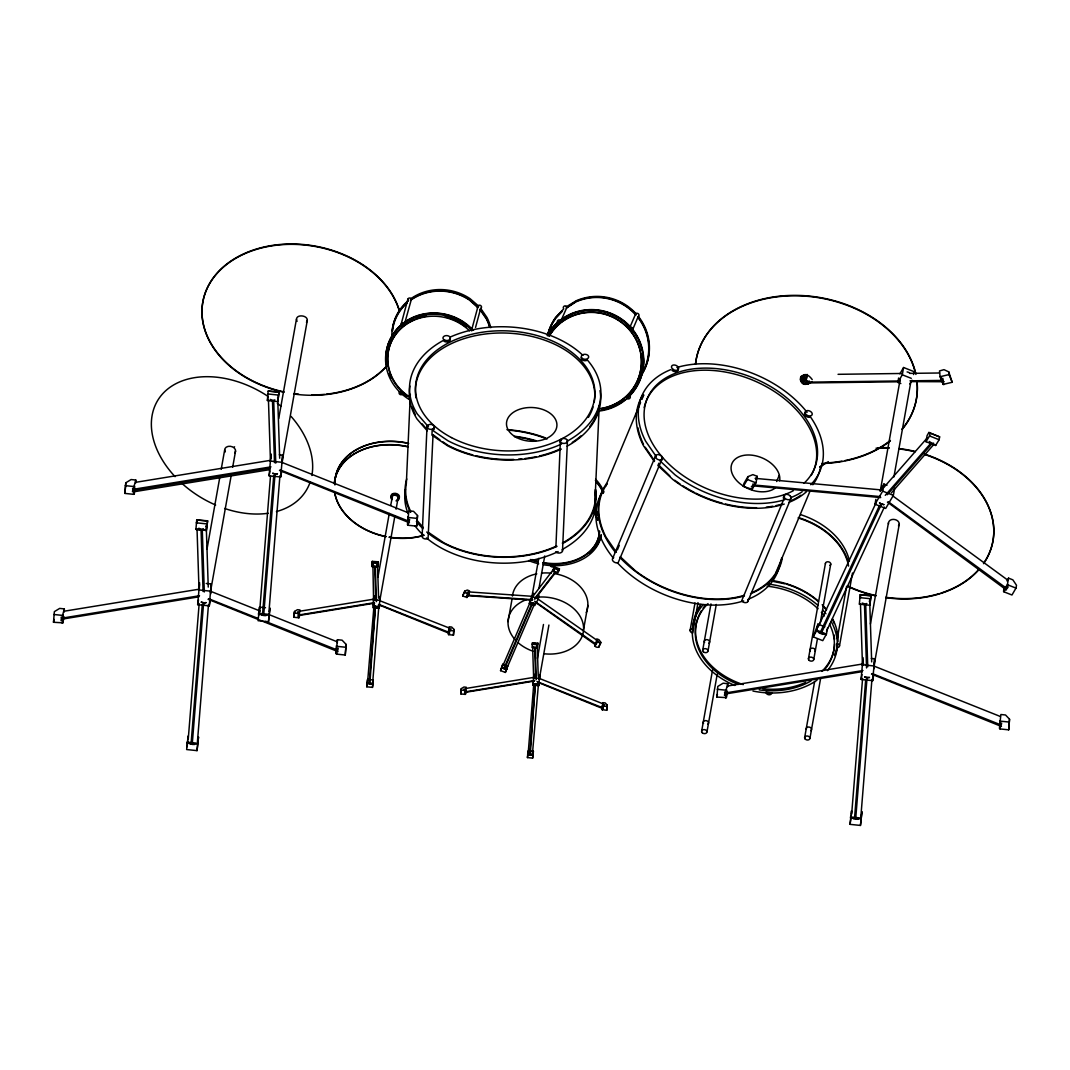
<?xml version="1.0" encoding="UTF-8"?>
<svg xmlns="http://www.w3.org/2000/svg" width="1070" height="1070" viewBox="0 0 1070 1070"><rect width="100%" height="100%" fill="white"/><g stroke="black" fill="none" stroke-linecap="round" stroke-linejoin="round"><path stroke-width="1.5" d="M811.809 381.87C794.796 392.743 800.213 363.412 812.224 379.582M63.999 616.681L62.903 622.82L53.5 622.272L54.356 611.639L59.679 608.402L64.347 608.897L64.213 612M62.194 623.181L62.541 615.397L64.347 608.897M62.903 622.82L63.25 615.049M135.154 489.351L133.63 494.327L124.936 493.417L125.792 482.784L131.115 479.547L135.783 480.042L135.636 483.145M125.792 482.784L124.936 493.417M133.63 494.327L133.977 486.542L135.783 480.042M134.338 493.965L134.686 486.181M195.93 529.316L196.72 519.966L207.633 520.809L206.376 530.452L195.984 529.369L206.376 530.452M188.012 738.327L188.119 735.999L186.635 749.548L197.027 750.632L198.512 737.083L197.027 750.632M197.081 523.217L197.228 519.726M210.135 600.979L209.265 605.861L197.669 604.644L199.595 582.775M199.301 589.343L199.515 584.421M206.323 530.399L207.633 520.809M203.474 605.205L203.581 602.718L201.307 602.276M209.265 605.861L211.191 583.979L206.216 583.471M210.75 593.837L211.191 583.979M267.366 400.461L268.155 391.098L279.056 391.954L277.812 401.598L267.42 400.514L267.968 397.438M265.494 607.76L259.542 607.145L258.071 620.694L268.463 621.777L269.948 608.228L268.463 621.777M259.542 607.145L258.9 614.956M281.557 472.124L280.688 476.993L269.105 475.789L271.031 453.921L270.804 458.843M279.056 391.954L277.812 401.598M274.91 476.351L275.017 473.863L272.743 473.421M280.688 476.993L282.614 455.124L279.31 454.777M282.253 463.337L282.614 455.124M294.049 617.27L294.517 611.452L297.433 609.686L299.974 609.953L298.798 617.764L294.049 617.27L294.517 611.452M298.798 617.764L299.373 613.311M335.993 653.623L337.438 639.699L342.106 640.181L346.105 644.394L345.249 655.027L336.555 654.118L336.542 650.56M336.555 654.118L336.341 645.852M337.304 642.816L337.438 639.699M345.249 655.027L346.105 644.394M372.026 562.927L371.892 566.511L377.563 567.1L378.258 561.83L372.293 561.362L372.026 562.927L377.697 563.515L378.258 561.83M366.783 686.793L367.598 679.396L373.269 679.985L373.189 681.898L372.467 687.395L366.783 686.793L367.598 679.396M373.644 600.524L373.858 595.682L372.815 607.64L379.141 608.295L379.623 605.633M377.697 563.515L377.563 567.1L371.865 566.485L372.293 561.362M372.467 687.395L373.269 679.985M375.985 607.947L376.038 606.583L374.794 606.342M379.141 608.295L380.198 596.351L379.984 601.193M410.332 394.362L406.346 483.466A94.989 63.491 2.6 0 0 410.947 511.915M407.429 524.768L408.874 510.845L413.542 511.326L417.541 515.539L416.685 526.159L407.991 525.263L407.978 521.692M407.991 525.263L407.777 516.984M416.685 526.159L417.541 515.539M422.128 536.137L427.024 426.489M433.029 435.075L428.08 538.504A3.691 2.474 2.6 0 1 422.891 537.969A3.691 2.474 2.6 0 1 423.506 534.518M448.383 634.39L449.173 626.779L451.714 627.047L453.907 629.347L453.439 635.152L448.691 634.657L448.785 632.156M448.691 634.657L448.571 630.136M453.439 635.152L453.907 629.347M460.876 693.935L461.304 688.625L463.965 687.007L466.293 687.248L465.223 694.39L460.876 693.935L461.304 688.625M465.223 694.39L465.744 690.324M532.231 644.207L532.111 647.484L537.314 648.032L537.929 643.204L532.486 642.776L532.231 644.207L537.434 644.742L537.929 643.204M527.443 757.573L528.179 750.806L533.382 751.341L532.633 758.122L527.443 757.573L528.098 752.544M532.659 644.408L532.486 642.776M539.186 683.289L538.745 685.723L532.954 685.121L533.917 674.194L533.783 677.149M537.314 648.032L537.434 644.742M532.633 758.122L533.382 751.341M535.856 685.402L535.909 684.158L534.331 683.784M538.745 685.723L539.708 674.795L539.521 679.223M555.918 546.77L560.279 443.274A3.691 2.474 2.6 0 1 561.389 440.399M562.499 550.97L567.408 441.335M594.893 503.101L599.24 405.744A94.989 63.491 2.6 0 1 589.744 426.622M602.116 709.611L602.838 702.656L605.179 702.896L607.171 704.996L606.743 710.306L602.116 709.611L602.664 706.534M602.397 709.865L602.29 705.718M606.743 710.306L607.171 704.996M727.426 691.487L726.329 697.627L716.927 697.078L717.783 686.445L723.119 683.208L727.774 683.703L727.64 686.806M725.634 697.988L725.982 690.203L727.774 683.703M726.329 697.627L726.677 689.856M859.357 604.122L860.16 594.773L871.06 595.615L869.803 605.259L859.411 604.175M860.454 825.438L861.938 811.889L860.454 825.438L850.061 824.355L851.546 810.806L851.386 814.297M860.507 598.023L860.668 594.532M873.561 675.785L872.692 680.667L861.096 679.45L863.022 657.582M862.661 665.794L862.955 659.227M871.06 595.615L869.803 605.259M872.692 680.667L874.618 658.786L871.301 658.451M874.177 668.643L874.618 658.786M999.433 728.429L1000.878 714.506L1005.532 714.987L1009.532 719.201L1008.689 729.834L999.982 728.924L999.982 725.366M999.982 728.924L999.781 720.658M1008.689 729.834L1009.532 719.201M188.24 739.209L199.167 603.587M202.284 604.496L191.022 744.252L189.938 743.984M203.541 603.841L192.212 744.426L194.606 744.466M197.428 741.831L208.489 604.55M270.469 476.377L259.448 614.033M273.719 475.642L262.458 615.384L261.374 615.13M274.977 474.973L263.648 615.558L266.042 615.611M268.998 611.318L279.925 475.695M367.652 681.296L374.005 605.673M368.093 683.583L369.177 683.904L375.45 606.195L369.832 683.997L372.614 683.476L378.74 607.426M528.246 752.397L533.703 684.586M528.647 754.631L529.637 754.925L535.361 683.81L530.225 755.005L531.937 754.979M532.352 754.872L538.37 685.081M851.666 814.016L862.594 678.393M865.724 679.303L854.462 819.058L853.378 818.791M866.981 678.647L855.652 819.232L858.033 819.272M860.868 816.637L871.93 679.356M595.803 644.996L535.522 602.343M187.143 746.699L187.798 740.935M851.225 815.741L850.061 824.355M532.098 597.434L553.899 568.812M553.685 569.267L553.712 570.31M558.045 570.872L558.018 569.815M467.563 594.051L467.322 595.174L532.78 599.708M53.5 622.272L54.008 619.423M206.991 549.164L219.765 477.474M221.209 469.329L224.687 449.788M197.669 604.644L198.538 599.775M203.581 602.758L205.975 602.771M210.322 592.646L231.214 475.361M232.672 467.215L235.574 450.925M278.722 418.597L296.457 319.034M269.105 475.789L269.974 470.92M275.003 473.903L277.397 473.903M282.052 462.16L307.344 320.171M299.185 617.564L299.587 615.33M392.048 498.66L392.222 494.193M377.978 576.944L389.279 513.466M390.724 505.321L392.61 495.504M373.283 604.978L373.497 603.761M379.85 600.337L394.937 515.713M396.087 509.2L398.12 497.804M462.668 596.043L464.795 591.108L467.296 590.052L469.476 590.854L468.928 593.93L467.068 597.421L462.668 596.043L464.795 591.108M467.068 597.421L467.617 594.358M465.57 694.216L466.119 691.14M508.023 621.603L512.035 599.146M506.819 667.573L507.661 666.008L505.401 672.428L500.546 670.649L502.806 664.229L506.444 665.567M500.546 670.649L502.806 664.229M505.401 672.428L506.431 668.723M529.369 603.534L529.998 599.976L533.542 593.342L532.913 596.886L529.369 603.534L534.786 605.526L538.33 598.879L538.959 595.335M531.843 597.1L538.745 558.353M538.986 588.273L544.737 555.972M552.775 571.447L554.086 566.806L559.436 568.879L559.182 570.31L557.63 573.239L552.695 571.447L554.34 568.518L554.086 566.806M533.983 677.765L534.559 674.528M537.434 658.384L543.48 624.479M532.954 685.121L533.395 682.687M539.427 678.327L548.91 625.04M583.578 629.468L587.871 605.406M596.244 641.973L596.792 638.91L598.959 639.699L600.818 642.361L598.692 647.296C591.001 647.952 596.137 638.322 600.564 643.792M598.692 647.296L600.818 642.361M697.988 602.624L692.785 632.878A2.822 2.087 10.1 0 1 690.083 630.497L694.992 602.972M702.682 650.359L710.961 603.895M708.019 650.908L716.285 604.456M743.382 486.382L743.891 483.533L747.917 476.645L752.892 474.625L757.185 476.324L756.089 482.476L752.063 489.351L743.382 486.382L747.422 479.494L747.917 476.645M701.626 731.332L712.513 670.194M706.962 731.893L717.261 674.02M716.927 697.078L717.435 694.229M800.226 379.77L800.801 376.533M800.627 380.947L801.483 376.092M801.403 382.043L802.553 375.57M802.513 382.966L803.958 374.888M803.878 383.675L805.322 375.597M805.402 384.117L807.128 374.406M806.981 384.237L807.556 381.014M808.505 384.063L809.08 380.826M808.425 658.852L825.411 563.489M827.551 627.903L826.455 634.042L822.763 640.649L813.173 636.851L817.961 624.104L824.809 626.819M813.173 636.851L816.865 630.257L817.961 624.104M813.762 659.414L817.386 639.031M820.289 622.727L830.748 564.037M804.627 737.738L814.644 681.496M809.95 738.287L820.556 678.795M837.315 638.576L846.624 586.293M839.509 645.865A2.822 2.087 10.1 0 0 836.807 643.485L836.62 647.671A2.822 2.087 10.1 0 0 839.509 645.865L852.496 572.998M894.627 488.268L893.356 495.37L885.706 508.437L875.019 504.211L875.875 499.329M900.833 383.555L897.85 382.378L898.626 378.004M880.209 491.397L900.365 378.218M897.85 382.378L902.291 374.794L903.588 367.505L914.047 371.638L913.539 374.553M875.019 504.211L882.67 491.143L883.927 484.041L886.99 485.245M880.356 506.324L881.667 504.064L883.793 504.706M881.653 504.117L879.486 503.007M893.905 476.952L910.851 381.829M870.418 623.957L888.421 522.922C889.424 517.439 899.081 518.723 899.295 524.046L873.749 667.453M861.096 679.45L861.965 674.582M867.008 677.564L869.402 677.577M866.901 680.065L867.021 677.524L864.734 677.083M935.755 445.481L926.005 441.696L927.101 435.543L928.907 432.454L939.634 436.881L939.126 439.73L935.581 445.481M926.005 441.696L929.549 435.931L930.057 433.082L928.907 432.454M1006.95 580.89L1008.555 578.148L1012.862 579.846L1016.5 585.263L1015.992 588.112L1011.966 595L1003.941 591.83L1004.248 586.561M1003.433 591.175L1007.458 584.287L1008.555 578.148M391.66 497.349C392.369 492.722 401.317 496.346 397.331 499.743M899.295 524.046L898.479 526.012M338.2 648.166L337.839 650.239L265.627 621.443M409.623 519.298L409.262 521.384L280.22 469.904M1001.627 722.972L1001.266 725.045L872.21 673.565M401.156 324.13L407.884 299.145M404.982 322.324L411.348 299.413M478.076 306.1L471.776 329.44L463.551 322.311A49.755 45.983 15.1 0 0 451.995 316.479M475.548 327.447L480.243 310.019L486.302 318.833A49.755 45.983 15.1 0 1 489.672 327.46M479.855 309.792L480.671 308.347L486.984 317.509A50.156 46.358 15.1 0 1 490.755 327.714M61.03 620.64L61.271 619.276L198.819 596.846M132.466 491.785L132.693 490.421L270.255 467.991M724.457 695.447L724.698 694.082L862.259 671.652M205.922 526.614L206.216 525.624M377.322 565L377.282 563.368M373.564 599.869L374.059 598.839M537.234 645.611L536.792 646.547M533.649 678.005L534.518 676.708M869.362 601.42L869.656 600.43M862.487 665.232L862.781 664.243M753.12 483.814L752.785 484.884L880.396 496.6M449.788 630.792L449.387 632.544L378.74 604.363M603.4 706.32L603.039 707.925L536.98 681.563M502.418 667.158L503.823 668.777L532.164 602.878L533.81 603.413M605.526 486.328L640.569 402.547M641.839 399.498L643.752 394.937A95.885 63.545 22.7 0 0 641.318 399.284M612.629 558.527L655.683 455.606M617.363 549.927L619.289 545.312M658.893 463.163L657.889 465.557L673.043 479.641A96.661 64.053 22.7 0 0 784.23 504.064M776.619 481.527L779.201 475.361M783.24 500.573L741.63 600.939A3.732 2.474 22.7 0 0 746.258 602.584A3.732 2.474 22.7 0 0 747.729 599.682M747.756 601.661L790.797 498.74M775.656 573.252L810.057 491.01M560.934 320.826L560.8 320.599A1.993 1.939 23 0 0 558.005 320.318A1.993 1.939 23 0 0 557.751 323.06L560.934 320.826L566.953 307.184M630.203 326.537L635.754 313.711A1.993 1.939 23 0 1 638.549 313.991A1.993 1.939 23 0 1 638.295 316.747M632.129 330.911L632.343 330.777A1.993 1.939 23 0 0 632.597 328.035A1.993 1.939 23 0 0 629.789 327.741L632.129 330.911L638.001 317.054A51.668 50.41 23 0 1 640.743 376.118M629.641 395.592L629.842 395.766A1.993 1.939 23 0 1 629.588 398.508A1.993 1.939 23 0 1 626.793 398.214L629.641 395.592L630.818 392.81M502.873 665.727L529.891 602.905M532.726 603.119L504.398 669.004L506.257 669.312M506.458 669.205L534.786 603.319M1006.389 589.971L887.418 502.124M818.082 627.127L875.982 502.954M879.58 505.321L819.914 633.279L818.858 632.704M881.051 505.053L821.038 633.774L823.164 634.403M826.481 631.22L884.382 507.046M466.734 597.528L468.928 593.93M532.084 604.51L532.686 603.386L534.197 603.721M558.099 570.163L559.436 568.879M594.639 645.798L596.498 642.294M450.042 630.217L451.192 628.852M603.64 705.785L604.697 704.541M755.58 479.079L757.185 476.324M751.407 489.552L756.089 482.476M899.883 373.831L903.588 367.505M909.794 383.983L912.014 380.184M880.102 490.568L883.927 484.041M1003.941 591.83L1007.967 584.942L1007.458 584.287M807.114 375.129L806.258 380.051L808.184 383.755M306.475 322.337C311.062 314.874 293.327 313.069 297.059 321.361M372.868 562.9L373.577 600.417M532.713 644.635L533.435 643.819M1008.194 586.882L1007.017 588.701L888.394 501.817M596.993 642.776L596.097 644.193L534.625 601.22M373.925 605.058L373.952 605.954M534.839 598.29L555.33 571.955L553.952 570.832M534.773 599.267L555.918 572.089L557.029 571.968M597.327 642.308L598.331 641.264M298.048 616.521L298.289 615.624L374.66 603.172M464.527 693.253L464.755 692.437L534.385 681.082M881.412 490.22L927.422 437.71M885.264 495.33L931.261 442.806L929.268 441.455M887.217 494.728L932.425 443.127L933.562 443.154M891.337 492.949L934.056 444.184M532.379 596.458L533.181 595.829M563.796 308.802L555.798 317.228A51.668 50.41 23 0 0 547.693 335.151M562.379 310.661L555.531 317.884A51.668 50.41 23 0 0 547.425 335.806M562.445 311.183L555.865 318.124A51.24 50.009 23 0 0 548.669 332.73M558.259 322.498L550.582 330.59A51.24 50.009 23 0 0 547.907 334.696M478.17 305.766L478.33 305.592A1.939 1.792 15.1 0 1 481.045 305.886A1.939 1.792 15.1 0 1 480.858 308.414M471.429 330.75L471.603 330.576A1.939 1.792 15.1 0 1 473.488 330.309M751.314 486.904L752.357 485.793L880.717 497.577M433.256 430.087L433.591 429.859A3.691 2.474 2.6 0 0 434.019 427.411M433.363 434.955L439.904 439.837M566.244 306.836L576.235 300.764A51.668 50.41 23 0 1 636.436 314.085M561.255 320.09L570.832 314.259A51.24 50.009 23 0 1 608.308 312.734M659.267 465.611L669.847 475.923M805.59 412.271L805.269 412.445A3.732 2.474 22.7 0 0 805.295 415.588A3.732 2.474 22.7 0 0 809.508 417.3L809.91 417.206M376.533 565.883L375.316 566.311L376.479 601.621M536.364 646.909L535.254 647.31L536.311 679.624M586.788 360.376L586.373 360.536A3.691 2.474 2.6 0 1 582.334 359.935A3.691 2.474 2.6 0 1 581.491 357.219M940.048 376.72L949.036 374.58L948.782 371.905L943.994 369.658L939.527 370.929L940.048 376.72L943.205 384.411L952.193 382.271L948.782 371.905M466.386 596.271L467.122 595.642L532.084 600.136M274.87 399.886L273.693 400.153L275.752 463.123M203.434 528.74L202.257 529.021L204.316 591.977M373.911 562.218L375.878 562.218M533.957 643.565L535.762 643.552M866.861 603.547L865.683 603.828L867.757 666.784M135.716 482.316L270.001 460.421M270.964 466.868L132.693 489.418L132.613 488.294M133.884 491.785L269.8 469.623M64.28 611.184L198.565 589.289M199.528 595.736L61.271 618.273L61.191 617.149M298.891 611.371L373.631 599.187M373.269 602.851L298.289 615.076L298.169 613.819M465.423 688.532L535.067 677.176M534.732 680.533L464.755 691.942L464.634 690.792M727.72 685.99L863.637 663.828M862.955 670.542L724.698 693.079L724.617 691.956M377.911 606.543L376.038 606.583M537.621 684.118L535.909 684.158M537.153 683.917L535.963 683.89M838.051 374.313L901.301 373.483M909.634 373.377L939.594 372.989M806.78 382.177L900.004 380.96M909.995 380.826L943.285 380.398L942.764 378.272M898.987 381.776L807.195 382.966M910.583 381.615L944.181 381.722M468.473 591.897L533.435 596.405M755.139 478.357L881.854 489.98M268.155 391.098L278.548 392.182M267.647 393.947L278.039 395.031M269.76 461.023L281.356 462.227M125.284 485.633L133.977 486.542M408.339 517.479L417.032 518.388M196.72 519.966L207.125 521.036M196.225 522.802L206.617 523.885M860.16 594.773L870.552 595.843M859.651 597.608L870.044 598.692M373.176 599.561L379.502 600.23M198.325 589.878L209.921 591.095M861.765 664.684L873.347 665.901M294.237 613.016L298.998 613.511M448.878 630.404L453.627 630.899M258.459 613.284L268.851 614.367M258.351 614.18L268.744 615.263M53.848 614.488L62.541 615.397M336.903 646.333L345.597 647.243M717.274 689.294L725.982 690.203M1000.33 721.14L1009.037 722.049M533.288 677.738L539.079 678.34M461.05 690.043L465.396 690.498M602.57 705.973L606.917 706.427M366.997 682.754L372.614 683.476M366.943 683.235L372.614 683.837M527.63 753.868L532.766 754.537M527.577 754.323L532.78 754.858M187.023 742.152L197.415 743.235M186.929 743.048L197.321 744.118M850.449 816.958L860.842 818.042M850.356 817.854L860.748 818.924M772.259 581.251L784.899 583.832M767.243 584.287L770.039 584.568A2.822 2.087 10.1 0 0 768.715 582.615M693.333 628.772L692.972 628.692A2.822 2.087 10.1 0 0 690.083 630.497M555.811 568.05L557.416 568.839M554.34 568.518L559.182 570.31M532.913 596.886L538.33 598.879M464.54 592.539L468.593 594.037M502.258 667.292L507.113 669.084M502.097 667.72L506.953 669.512M902.291 374.794L911.265 378.339M930.057 433.082L939.634 436.881M929.549 435.931L939.126 439.73M882.67 491.143L893.356 495.37M747.422 479.494L755.433 482.664M1007.967 584.942L1015.992 588.112M816.865 630.257L826.455 634.042M816.544 631.099L826.134 634.885M874.404 666.249L1000.383 716.499M871.488 674.087L1001.466 726.463M282.4 462.588L408.379 512.838M279.484 470.425L409.476 522.789M449.881 628.264L379.502 600.591M378.486 604.697L449.667 633.493M603.36 703.953L538.839 678.219L539.093 679.089M538.143 682.446L603.293 708.795M210.977 591.442L260.13 611.05M269.346 614.728L336.956 641.692M208.784 598.759L257.937 618.38M208.048 599.28L338.04 651.657M532.686 603.386L531.121 602.597M862.193 603.065L864.466 603.828L866.566 667.961M270.202 399.404L272.462 400.167L274.508 462.641M198.766 528.259L201.026 529.021L203.086 591.509M444.037 341.196L444.384 341.424A3.691 2.474 2.6 0 0 448.878 341.504A3.691 2.474 2.6 0 0 449.988 338.615M442.646 441.696L448.156 445.414A94.989 63.491 2.6 0 0 472.846 454.924M428.669 532.539L443.796 542.784A94.989 63.491 2.6 0 0 556.56 546.008M538.304 599.28L597.047 640.341M893.076 496.132L1007.659 580.047M533.061 646.574L534.639 647.31L535.655 678.554M672.013 370.3L672.348 370.608A3.732 2.474 22.7 0 0 676.695 371.531A3.732 2.474 22.7 0 0 677.791 368.735M659.896 460.769L675.036 474.853A96.661 64.053 22.7 0 0 784.738 499.743M620.72 557.162L635.272 570.698A95.885 63.545 22.7 0 0 744.078 595.375M555.691 551.772L555.932 552.053A3.691 2.474 2.6 0 0 560.72 552.762A3.691 2.474 2.6 0 0 562.231 549.699M428.495 426.85L417.26 413.93A95.752 64.013 2.6 0 1 444.491 339.819M422.061 423.8L425.298 427.532M427.251 430.782L417.032 419.025A95.752 64.013 2.6 0 1 409.93 386.029M416.631 519.913L423.105 527.363M783.882 499.021L783.641 498.687A3.732 2.474 22.7 0 1 784.738 495.878M656.365 456.729L645.598 441.121A96.661 64.053 22.7 0 1 670.823 369.605M645.223 447.207L654.626 460.836M654.358 461.504L643.592 445.909A96.661 64.053 22.7 0 1 643.057 394.576M616.4 552.227L606.061 537.234A95.885 63.545 22.7 0 1 607.252 483.814M480.35 309.511L486.663 318.673A50.156 46.358 15.1 0 1 490.06 327.38M411.442 299.078L411.161 298.677A1.939 1.792 15.1 0 0 408.446 298.396A1.939 1.792 15.1 0 0 408.245 300.924M567.033 306.996L566.752 306.568A1.993 1.939 23 0 0 563.275 308.093M566.685 307.839L576.128 301.793A51.24 50.009 23 0 1 635.727 314.874M566.297 307.999L575.954 301.419A51.668 50.41 23 0 1 636.155 314.74M464.086 688.973L464.393 689.709M297.567 611.839L297.901 612.642M467.269 592.098L467.536 592.927M949.036 374.58L952.193 382.271M940.691 376.948L943.847 384.638M372.4 564.492L374.647 566.324L375.771 600.618M888.421 522.922L888.555 523.992M942.951 381.522L943.205 384.411M869.683 601.046L871.675 661.889M860.454 603.761L862.447 664.604M537.22 645.103L538.25 676.347M532.633 647.283L533.662 678.527M377.469 563.903L378.593 598.197M277.678 397.385L279.685 458.228M268.45 400.1L270.402 459.297M206.256 526.239L208.249 587.082M197.027 528.954L199.02 589.797M310.246 481.821A86.844 60.669 31.2 0 1 276.408 511.58M268.262 513.252A86.844 60.669 31.2 0 1 224.633 508.477M215.645 505.027A86.844 60.669 31.2 0 1 181.833 483.306M175.052 476.645A86.844 60.669 31.2 0 1 166.612 389.948A86.844 60.669 31.2 0 1 268.262 396.542M277.317 403.243A86.844 60.669 31.2 0 1 280.995 406.346M291.053 416.377A86.844 60.669 31.2 0 1 311.878 475.508M234.597 446.805A2.983 2.087 31.2 0 1 234.129 447.126M205.988 602.544A4.695 3.143 2.6 0 1 201.321 602.049M225.329 451.901A5.484 4.053 10.1 0 1 230.317 446.284A5.484 4.053 10.1 0 1 234.745 452.877M549.111 336.328A49.501 48.297 23 0 1 632.33 333.599A49.501 48.297 23 0 1 600.578 408.793M640.756 353.073A49.501 48.297 23 0 1 600.698 408.499M549.231 336.034A49.501 48.297 23 0 1 560.506 322.886M561.75 321.923A49.501 48.297 23 0 1 582.08 312.975M583.658 312.707A49.501 48.297 23 0 1 640.448 351.522M631.795 328.37A51.601 50.357 23 0 1 629.093 396.154M625.388 399.444A51.601 50.357 23 0 1 601.26 410.064M547.599 334.522A51.601 50.357 23 0 1 558.099 321.869M560.667 319.81A51.601 50.357 23 0 1 630.818 327.246M635.995 386.979A51.24 50.009 23 0 1 628.839 395.9M621.175 402.079A51.24 50.009 23 0 1 618.34 403.805M613.912 406.011A51.24 50.009 23 0 1 609.285 407.79M609.887 313.296A51.24 50.009 23 0 1 629.307 326.109M631.514 328.584A51.24 50.009 23 0 1 637.947 338.28M638.67 339.765A51.24 50.009 23 0 1 642.361 350.733M642.669 352.338A51.24 50.009 23 0 1 637.653 384.13M547.278 335.284A51.601 50.357 23 0 1 634.885 333.666A51.601 50.357 23 0 1 597.996 411.188M638.335 316.359A51.668 50.41 23 0 1 640.087 376.814M637.854 317.402A51.24 50.009 23 0 1 642.936 371.664M410.211 400.086A50.103 46.291 15.1 0 1 396.582 330.269A50.103 46.291 15.1 0 1 472.031 330.643M408.606 396.836A48.056 44.405 15.1 0 1 398.655 330.978A48.056 44.405 15.1 0 1 469.462 330.79M408.74 396.328A48.056 44.405 15.1 0 1 414.678 319.448M416.083 318.887A48.056 44.405 15.1 0 1 426.529 316.212M445.187 317.001A48.056 44.405 15.1 0 1 466.119 327.179M406.506 396.101A50.103 46.291 15.1 0 1 403.925 394.135M390.938 378.191A50.103 46.291 15.1 0 1 389.025 373.925M386.832 366.515A50.103 46.291 15.1 0 1 401.945 324.116M404.393 322.23A50.103 46.291 15.1 0 1 472.392 329.306M391.245 378.058A49.755 45.983 15.1 0 1 389.346 373.831M386.364 360.43A49.755 45.983 15.1 0 1 402.173 324.357M404.607 322.485A49.755 45.983 15.1 0 1 450.47 315.944M391.847 335.191A50.156 46.358 15.1 0 1 406.707 302.89M410.332 300.001A50.156 46.358 15.1 0 1 469.757 299.814L478.33 307.25L478.638 306.087L470.064 298.664A50.156 46.358 15.1 0 0 410.653 298.838M392.289 331.004A50.156 46.358 15.1 0 1 408.192 300.724M392.529 330.724A49.755 45.983 15.1 0 1 406.988 303.171M410.586 300.296A49.755 45.983 15.1 0 1 469.529 300.122L477.594 307.424A1.939 1.792 15.1 0 0 477.367 307.839M829.558 624.265A70.031 51.882 10.1 0 1 823.846 670.529M810.98 680.961A70.031 51.882 10.1 0 1 759.205 689.869M738.353 684.466A70.031 51.882 10.1 0 1 708.006 603.614M767.136 586.199A70.031 51.882 10.1 0 1 818.015 608.79M821.372 612.308A70.031 51.882 10.1 0 1 824.381 615.986M831.256 621.683A73.014 54.088 10.1 0 1 827.431 670.636M817.025 680.145A73.014 54.088 10.1 0 1 752.946 691.033M734.849 685.469A73.014 54.088 10.1 0 1 703.271 604.577M767.243 583.993A73.014 54.088 10.1 0 1 817.761 605.219M822.643 609.953A73.014 54.088 10.1 0 1 825.906 613.752M834.587 643.966A70.031 51.882 10.1 0 1 821.894 671.358M805.549 682.419A70.031 51.882 10.1 0 1 762.749 688.759M743.275 684.613A70.031 51.882 10.1 0 1 698.549 616.266M699.151 614.875A70.031 51.882 10.1 0 1 701.345 610.796M703.07 608.161A70.031 51.882 10.1 0 1 706.053 604.443M833.931 634.804A70.031 51.882 10.1 0 1 834.533 639.419M693.159 625.134A73.014 54.088 10.1 0 1 700.89 604.47M771.082 580.381A73.014 54.088 10.1 0 1 818.47 601.22M822.188 604.737A73.014 54.088 10.1 0 1 826.628 609.753M832.701 619.062A73.014 54.088 10.1 0 1 837.984 641.786M837.502 646.481A73.014 54.088 10.1 0 1 834.881 655.576M693.828 623.649A72.506 53.714 10.1 0 1 695.54 615.999M696.637 613.057A72.506 53.714 10.1 0 1 700.409 606.021M786.477 584.153A72.506 53.714 10.1 0 1 818.109 601.447M822.964 606.155A72.506 53.714 10.1 0 1 825.157 608.643M832.246 619.169A72.506 53.714 10.1 0 1 834.172 623.342M836.807 632.25A72.506 53.714 10.1 0 1 837.422 637.024M837.007 646.387A72.506 53.714 10.1 0 1 834.413 655.428M798.434 517.586A73.094 54.155 10.1 0 1 848.015 561.335M800.547 514.603A73.094 54.155 10.1 0 1 849.46 561.028M798.26 518A72.506 53.714 10.1 0 1 848.59 566.11M703.538 723.4A2.688 1.993 10.1 0 1 704.434 720.846A2.688 1.993 10.1 0 1 707.992 721.568A2.688 1.993 10.1 0 1 707.711 724.256M806.285 729.299A2.688 1.993 10.1 0 1 809.656 727.185A2.688 1.993 10.1 0 1 810.712 730.649M704.595 642.428A2.688 1.993 10.1 0 1 705.491 639.873A2.688 1.993 10.1 0 1 709.049 640.596A2.688 1.993 10.1 0 1 708.768 643.271M810.338 650.921A2.688 1.993 10.1 0 1 812.772 648.166A2.688 1.993 10.1 0 1 814.952 651.403M825.478 564.01A2.688 1.993 10.1 0 1 828.849 561.91A2.688 1.993 10.1 0 1 829.905 565.375M599.467 531.509A50.384 37.33 10.1 0 1 542.905 563.047M538.049 562.004A50.384 37.33 10.1 0 1 530.279 559.503M593.596 512.102A50.384 37.33 10.1 0 1 597.742 520.261M599.561 530.974A50.384 37.33 10.1 0 1 542.998 562.512M538.143 561.456A50.384 37.33 10.1 0 1 531.91 559.543M594.545 512.864A50.384 37.33 10.1 0 1 597.836 519.712M600.992 536.057A52.524 38.908 10.1 0 1 589.369 553.444M595.722 510.056A52.524 38.908 10.1 0 1 598.183 514.242M600.644 535.976A52.162 38.64 10.1 0 1 599.788 538.758M599.267 540.109A52.162 38.64 10.1 0 1 598.01 542.744M601.313 534.625A52.524 38.908 10.1 0 1 543.185 564.706M538.678 563.796A52.524 38.908 10.1 0 1 528.593 560.573M595.468 511.5A52.524 38.908 10.1 0 1 597.929 515.673M595.401 480.483A52.59 38.961 10.1 0 1 603.172 491.866M595.615 479.24A52.59 38.961 10.1 0 1 604.015 492.066M596.07 481.754A52.162 38.64 10.1 0 1 603.386 493.377M534.304 603.493A2.354 1.538 28.1 0 1 531.63 602.771M512.436 596.07A38.065 28.194 10.1 0 1 536.806 573.841M541.54 573.132A38.065 28.194 10.1 0 1 551.358 573.186M554.635 573.64A38.065 28.194 10.1 0 1 586.253 612.588M537.247 597.194A38.065 28.194 10.1 0 1 583.431 625.749A38.065 28.194 10.1 0 1 544.536 653.81M533.248 651.322A38.065 28.194 10.1 0 1 518.201 642.749M515.071 639.633A38.065 28.194 10.1 0 1 526.587 599.561M537.648 683.877A2.354 1.565 2.6 0 1 534.786 683.824M782.317 557.992A96.541 63.986 22.7 0 1 750.511 593.73M744.452 595.829A96.541 63.986 22.7 0 1 619.704 557.229M615.477 552.374A96.541 63.986 22.7 0 1 606.677 483.493M781.688 557.804A95.885 63.545 22.7 0 1 751.608 592.66M780.003 563.515A96.541 63.986 22.7 0 1 748.211 599.24M743.637 600.885A96.541 63.986 22.7 0 1 617.403 562.753M613.177 557.885A96.541 63.986 22.7 0 1 602.624 491.545M820.65 466.64A96.661 64.053 22.7 0 1 812.839 484.75M806.432 491.745A96.661 64.053 22.7 0 1 788.817 502.418M661.701 458.361A3.732 2.474 22.7 0 1 661.273 460.822L618.126 562.726A3.732 2.474 22.7 0 1 613.123 561.188A3.732 2.474 22.7 0 1 613.739 557.697M793.338 490.715A90.602 60.04 22.7 0 1 649.249 437.175A90.602 60.04 22.7 0 1 740.413 373.363A90.602 60.04 22.7 0 1 803.904 483.306M644.167 407.683A90.602 60.04 22.7 0 1 751.769 379.743A90.602 60.04 22.7 0 1 811.154 475.441M810.124 416.417A96.661 64.053 22.7 0 1 810.752 484.737M802.166 491.772A96.661 64.053 22.7 0 1 790.81 497.63M676.895 367.491A96.661 64.053 22.7 0 1 807.088 412.338M661.22 459.511A2.942 1.953 22.7 0 1 660.671 460.367M800.841 495.236A95.885 63.545 22.7 0 1 789.834 501.268M782.304 503.983A95.885 63.545 22.7 0 1 776.111 505.588M772.888 506.217A95.885 63.545 22.7 0 1 766.267 507.153M756.557 507.715A95.885 63.545 22.7 0 1 725.487 503.997M722.277 503.181A95.885 63.545 22.7 0 1 695.808 493.136M694.336 492.401A95.885 63.545 22.7 0 1 682.82 485.82M680.065 484.014A95.885 63.545 22.7 0 1 674.769 480.269M643.525 444.358A95.885 63.545 22.7 0 1 637.907 427.759M637.72 410.385A95.885 63.545 22.7 0 1 639.405 403.925M774.894 488.268A25.479 16.893 22.7 0 1 734.956 478.517A25.479 16.893 22.7 0 1 749.976 455.017A25.479 16.893 22.7 0 1 779.642 480.831M385.668 367.023A100.62 74.539 10.1 0 1 326.216 394.188M324.544 394.362A100.62 74.539 10.1 0 1 311.651 394.937M298.584 394.215A100.62 74.539 10.1 0 1 293.715 393.626M283.951 391.887A100.62 74.539 10.1 0 1 202.096 308.24A100.62 74.539 10.1 0 1 292.752 243.987A100.62 74.539 10.1 0 1 399.257 310.166M386.671 366.207A100.62 74.539 10.1 0 1 293.648 393.974M283.898 392.235A100.62 74.539 10.1 0 1 202.043 308.601A100.62 74.539 10.1 0 1 292.685 244.348A100.62 74.539 10.1 0 1 399.19 310.514M277.424 473.689A4.695 3.143 2.6 0 1 272.756 473.194M377.937 606.275A2.568 1.712 2.6 0 1 374.808 606.222M373.992 605.5A2.568 1.712 2.6 0 1 373.965 604.189M373.978 602.504A2.996 2.22 10.1 0 1 373.697 601.942M423.894 535.201A62.381 46.211 10.1 0 1 389.239 537.1M386.016 536.511A62.381 46.211 10.1 0 1 334.723 492.588M334.335 483.439A62.381 46.211 10.1 0 1 407.897 446.631M423.854 535.428A62.381 46.211 10.1 0 1 389.212 537.314M385.976 536.725A62.381 46.211 10.1 0 1 334.683 492.815M334.295 483.667A62.381 46.211 10.1 0 1 407.857 446.845M391.526 497.697A4.24 3.143 10.1 0 1 395.392 493.337A4.24 3.143 10.1 0 1 398.829 498.446M398.12 499.035A4.24 3.143 10.1 0 1 397.224 499.449M391.954 499.623A4.24 3.143 10.1 0 1 392.73 494.875A4.24 3.143 10.1 0 1 398.909 496.774A4.24 3.143 10.1 0 1 395.98 500.867M334.91 484.804A62.328 46.171 10.1 0 1 408.513 443.488M334.95 484.576A62.328 46.171 10.1 0 1 408.553 443.274M907.079 371.932A5.484 4.053 10.1 0 1 909.674 372.962M883.887 504.505A4.695 3.049 30.4 0 1 879.58 502.806M916.883 381.067A111.868 82.871 10.1 0 1 902.13 429.378M890.32 440.853A111.868 82.871 10.1 0 1 821.8 463.537M695.5 364.201A111.868 82.871 10.1 0 1 800.641 295.882A111.868 82.871 10.1 0 1 915.505 373.269M917.124 382.231A111.868 82.871 10.1 0 1 902.197 428.976M890.387 440.452A111.868 82.871 10.1 0 1 845.073 460.541M841.863 461.157A111.868 82.871 10.1 0 1 826.909 462.909M695.567 363.813A111.868 82.871 10.1 0 1 801.751 295.534A111.868 82.871 10.1 0 1 915.933 374.433M924.547 454.095A100.62 74.539 10.1 0 1 983.611 563.302M978.742 569.507A100.62 74.539 10.1 0 1 940.958 593.074M939.433 593.556A100.62 74.539 10.1 0 1 885.719 597.287M875.955 595.549A100.62 74.539 10.1 0 1 848.176 586.253M820.035 466.761A100.62 74.539 10.1 0 1 825.666 462.909M877.694 447.782A100.62 74.539 10.1 0 1 889.116 447.768M898.88 448.544A100.62 74.539 10.1 0 1 915.117 451.446M924.48 454.442A100.62 74.539 10.1 0 1 983.544 563.663M978.675 569.869A100.62 74.539 10.1 0 1 885.652 597.648M875.889 595.91A100.62 74.539 10.1 0 1 848.122 586.601M819.968 467.108A100.62 74.539 10.1 0 1 828.367 461.625M876.022 448.21A100.62 74.539 10.1 0 1 889.05 448.129M898.827 448.905A100.62 74.539 10.1 0 1 915.051 451.794M869.415 677.35A4.695 3.143 2.6 0 1 864.761 676.855M595.803 489.792A95.645 63.932 2.6 0 1 562.726 543.453M556.948 546.369A95.645 63.932 2.6 0 1 426.729 532.044M423.038 528.74A95.645 63.932 2.6 0 1 416.39 521.451M410.332 512.048A95.645 63.932 2.6 0 1 406.734 478.932M506.926 429.618A95.645 63.932 2.6 0 1 545.138 437.777M595.147 489.819A94.989 63.491 2.6 0 1 562.298 543.105M508.531 430.167A94.989 63.491 2.6 0 1 547.037 439.008M595.87 504.077A95.645 63.932 2.6 0 1 562.472 549.338M558.112 551.572A95.645 63.932 2.6 0 1 426.462 537.929M422.784 534.625A95.645 63.932 2.6 0 1 415.16 526.079M408.044 513.493A95.645 63.932 2.6 0 1 405.436 489.284M514.911 436.306A95.645 63.932 2.6 0 1 535.803 440.639M594.96 492.347A95.645 63.932 2.6 0 1 595.87 499.035M514.416 436.64A91.752 61.338 2.6 0 1 534.465 440.8M599.989 390.603A95.752 64.013 2.6 0 1 567.154 446.15M561.362 449.079A95.752 64.013 2.6 0 1 447.688 445.829L431.946 435.156L432.173 430.06L447.915 440.733A95.752 64.013 2.6 0 0 561.589 443.983M593.088 406.948A89.76 60 2.6 0 1 588.406 417.38M416.016 397.906A89.76 60 2.6 0 1 505.12 333.024A89.76 60 2.6 0 1 594.184 402.333M587.47 360.135A95.752 64.013 2.6 0 1 567.381 441.054M450.256 337.037A95.752 64.013 2.6 0 1 582.882 355.334M433.524 428.615A2.916 1.953 2.6 0 1 432.962 429.538M581.023 435.838A94.989 63.491 2.6 0 1 572.276 442.405M559.463 449.293A94.989 63.491 2.6 0 1 539.374 455.994M536.271 456.689A94.989 63.491 2.6 0 1 525.062 458.522M521.812 458.869A94.989 63.491 2.6 0 1 518.562 459.15M513.654 459.418A94.989 63.491 2.6 0 1 475.976 455.713M415.294 414.558A94.989 63.491 2.6 0 1 412.231 407.175M550.448 565.067L550.395 565.254A2.033 1.498 10.1 0 0 552.347 566.966A2.033 1.498 10.1 0 0 554.42 565.669L550.448 565.067M766.187 692.103L766.12 692.37A2.822 2.087 10.1 0 0 768.835 694.764A2.822 2.087 10.1 0 0 771.724 692.959L766.187 692.103M402.975 324.785L401.517 325.909A1.939 1.792 15.1 0 1 401.705 323.381A1.939 1.792 15.1 0 1 404.42 323.662L402.975 324.785M402.44 394.175L402.266 394.348A1.939 1.792 15.1 0 1 399.551 394.068A1.939 1.792 15.1 0 1 399.752 391.54L402.44 394.175M433.658 428.428L432.976 428.869A3.691 2.474 2.6 0 1 427.799 428.334A3.691 2.474 2.6 0 1 428.415 424.87L429.244 424.563A3.691 2.474 2.6 0 1 433.591 425.419A3.691 2.474 2.6 0 1 433.658 428.428M582.695 354.785L582.026 355.24A3.691 2.474 2.6 0 0 582.08 358.249A3.691 2.474 2.6 0 0 586.44 359.092L587.269 358.784A3.691 2.474 2.6 0 0 587.885 355.334A3.691 2.474 2.6 0 0 582.695 354.785M661.835 459.471L661.18 459.806A3.732 2.474 22.7 0 1 656.164 458.268A3.732 2.474 22.7 0 1 656.793 454.777L657.595 454.616A3.732 2.474 22.7 0 1 661.795 456.328A3.732 2.474 22.7 0 1 661.835 459.471M806.486 410.746L805.83 411.094A3.732 2.474 22.7 0 0 805.857 414.237A3.732 2.474 22.7 0 0 810.07 415.949L810.873 415.775A3.732 2.474 22.7 0 0 811.488 412.298A3.732 2.474 22.7 0 0 806.486 410.746M444.438 339.992L443.756 339.524A3.691 2.474 2.6 0 1 444.371 336.074A3.691 2.474 2.6 0 1 449.56 336.609L450.042 337.17A3.691 2.474 2.6 0 1 448.932 340.059A3.691 2.474 2.6 0 1 444.438 339.992M566.645 439.489L565.95 439.021A3.691 2.474 2.6 0 0 561.456 438.954A3.691 2.474 2.6 0 0 560.346 441.843L560.84 442.405A3.691 2.474 2.6 0 0 566.03 442.953A3.691 2.474 2.6 0 0 566.645 439.489M672.91 369.257L672.241 368.642A3.732 2.474 22.7 0 1 672.869 365.164A3.732 2.474 22.7 0 1 677.872 366.702L678.353 367.385A3.732 2.474 22.7 0 1 677.256 370.18A3.732 2.474 22.7 0 1 672.91 369.257M790.315 496.079L789.647 495.45A3.732 2.474 22.7 0 0 785.3 494.527A3.732 2.474 22.7 0 0 784.203 497.336L784.684 498.018A3.732 2.474 22.7 0 0 789.687 499.556A3.732 2.474 22.7 0 0 790.315 496.079M702.348 732.83A2.688 1.993 10.1 0 0 706.842 732.402A2.688 1.993 10.1 0 0 703.685 729.606A2.688 1.993 10.1 0 0 702.348 732.83M805.335 739.223A2.688 1.993 10.1 0 0 809.843 738.795A2.688 1.993 10.1 0 0 806.686 736.013A2.688 1.993 10.1 0 0 805.335 739.223M703.405 651.857A2.688 1.993 10.1 0 0 707.899 651.416A2.688 1.993 10.1 0 0 704.742 648.634A2.688 1.993 10.1 0 0 703.405 651.857M809.147 660.351A2.688 1.993 10.1 0 0 813.641 659.909A2.688 1.993 10.1 0 0 810.485 657.127A2.688 1.993 10.1 0 0 809.147 660.351M451.5 437.603A89.76 60 2.6 0 0 594.278 400.113A89.76 60 2.6 0 0 469.824 334.79A89.76 60 2.6 0 0 451.5 437.603M516.596 437.536A25.239 16.879 2.6 0 0 556.761 426.997A25.239 16.879 2.6 0 0 521.759 408.62A25.239 16.879 2.6 0 0 516.596 437.536"/></g></svg>
